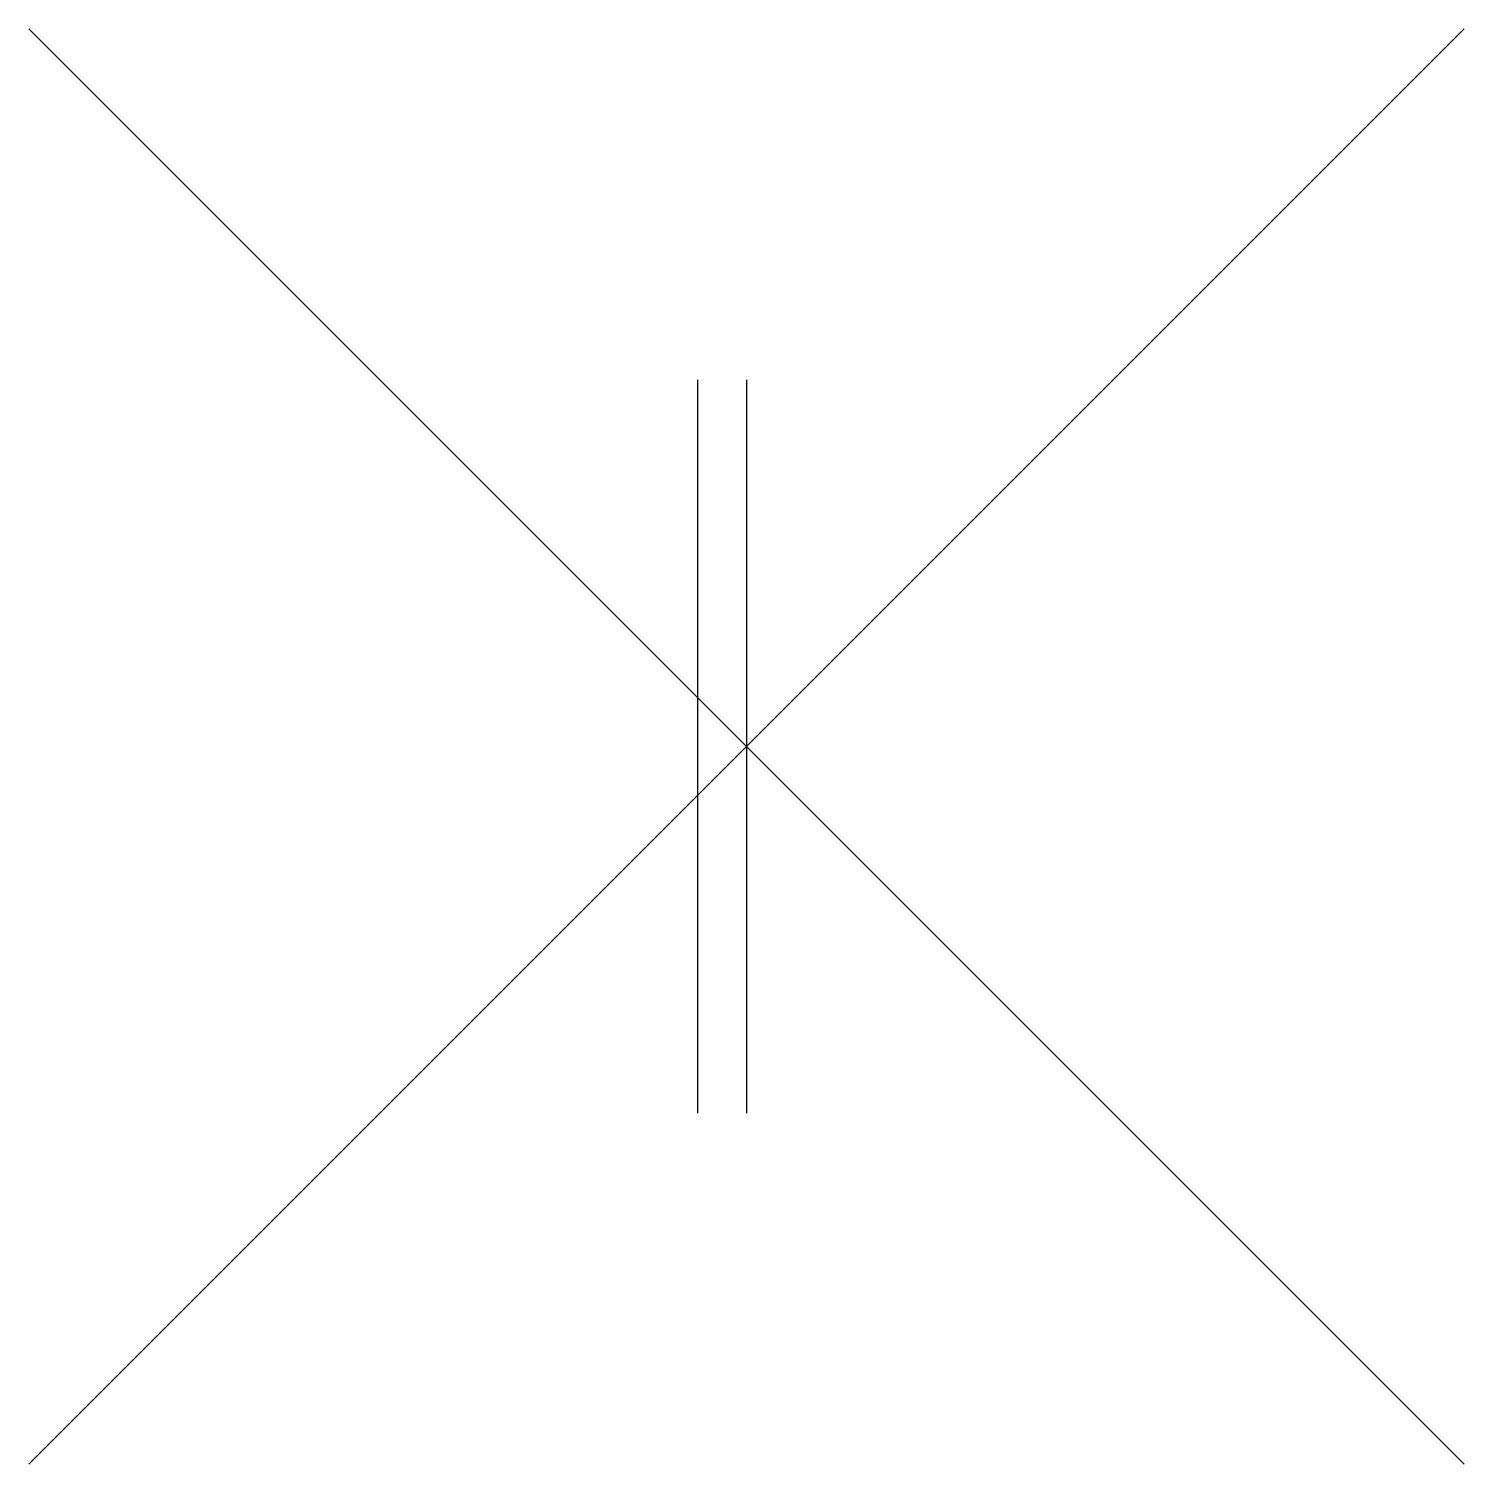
# Model space of a CAD drawing. Extents: x -5.5 to 5.5, y -5.5 to 5.5.
import ezdxf

# ---------------------------------------------------------------- set-up
doc = ezdxf.new("R2010")
doc.units = 0

msp = doc.modelspace()

# ---------------------------------------------------------------- linework, layer by layer
for p, q in [((-0.375, 2.809), (-0.375, -2.809)), ((0, 2.809), (0, -2.809))]:
    msp.add_line(p, q)
for points in [[(5.5, 5.5), (-5.5, -5.5)], [(-5.5, 5.5), (5.5, -5.5)]]:
    msp.add_lwpolyline(points)

doc.saveas('drawing.dxf')
